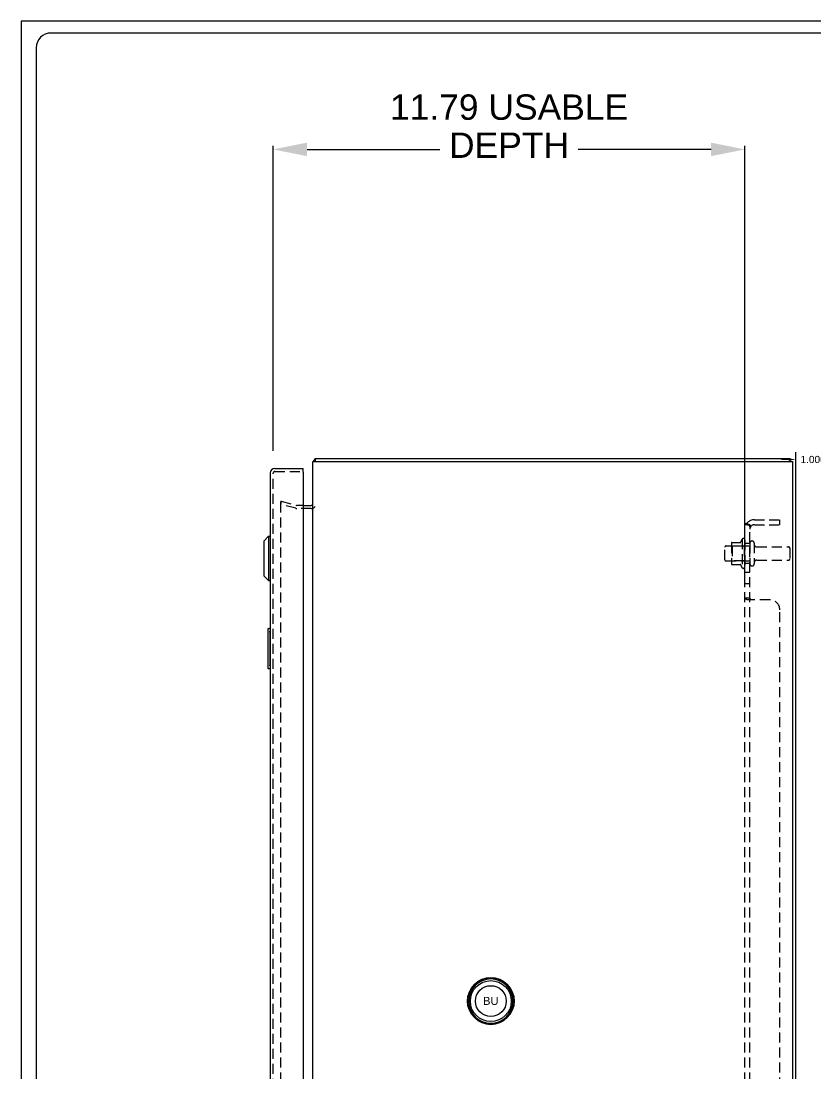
# Model space of a CAD drawing. Header units: inches. Extents: x 0 to 102, y 0 to 66.
# Drawn here: x 0 to 19.88, y 39.39 to 65.71 of the extents above; entities that cross this region are included whole.
import ezdxf
from ezdxf.enums import TextEntityAlignment as Align

# ---------------------------------------------------------------- set-up
doc = ezdxf.new("R2010")
doc.units = ezdxf.units.IN
doc.header["$MEASUREMENT"] = 0
doc.linetypes.add('HIDDEN', pattern=[0.375, 0.25, -0.125])
for name, color, linetype in [('DEFAULT_2', 8, 'HIDDEN'), ('DIMENSIONS', 7, 'Continuous'), ('DOOR_ASSEMBLY', 7, 'Continuous'), ('PMISC', 7, 'Continuous'), ('PSYMS', 7, 'Continuous'), ('SUBPANEL', 7, 'Continuous')]:
    doc.layers.add(name, color=color, linetype=linetype)
doc.styles.add('Fields', font='simplex.shx', dxfattribs={"height": 0.185})
doc.styles.get("Standard").update_dxf_attribs({"font": 'arial.ttf'})
doc.dimstyles.new('DIMSTYLE_1', dxfattribs={"dimtxt": 0.634328, "dimasz": 0.845771, "dimexe": 0.09, "dimexo": 0.07, "dimgap": 0.0375, "dimtad": 0, "dimtih": 1, "dimtoh": 1, "dimzin": 4, "dimdsep": 46, "dimtxsty": 'Standard', "dimblk": '_FILLED', "dimblk1": '_FILLED', "dimblk2": '_FILLED', "dimcen": 0.09, "dimadec": 3, "dimazin": 1, "dimtfac": 1, "dimtdec": 3, "dimtofl": 0, "dimtmove": 0, "dimatfit": 3, "dimldrblk": '_FILLED', "dimfxl": 1, "dimtolj": 1, "dimtzin": 4, "dimarcsym": 0})
doc.dimstyles.get("Standard").update_dxf_attribs({"dimtxt": 0.18, "dimasz": 0.18, "dimexe": 0.18, "dimexo": 0.0625, "dimgap": 0.09, "dimtad": 0, "dimtih": 1, "dimtoh": 1, "dimdec": 4, "dimzin": 0, "dimdsep": 46, "dimtxsty": 'Standard', "dimcen": 0.09, "dimadec": 0, "dimazin": 0, "dimtfac": 1, "dimtdec": 4, "dimtofl": 0, "dimtmove": 0, "dimatfit": 3, "dimfxl": 1, "dimtolj": 1, "dimtzin": 0, "dimarcsym": 0})

# ---------------------------------------------------------------- blocks, each defined once
blk = doc.blocks.new('RG_Master_Ver_4_2_2')
at = {"color": 3}
for p, q in [((34.0276, 21.856), (0.25, 21.856)), ((0.125, 21.7336), (0.125, 0.1939))]:
    blk.add_line(p, q, dxfattribs=at)
blk.add_lwpolyline([(0, -0.044), (34.25, -0.044), (34.25, 21.956), (0, 21.956)], close=True, dxfattribs=at)
blk.add_arc((0.25, 21.7336), 0.1224, 90, 180, dxfattribs=at)
at = {"style": 'Fields'}
for tag, p in [('DESCRIPTION_3', (13.1158, 1.307)), ('DRN_3', (15.4724, 1.307)), ('CHK_3', (16.5293, 1.307)), ('APP_3', (17.5522, 1.307)), ('DATE_3', (18.8294, 1.307)), ('CUSTOMER', (28.9966, 1.2135)), ('DRAWING_DESC', (32.2295, 1.2455)), ('DESCRIPTION_2', (13.1158, 0.9513)), ('DRN_2', (15.4724, 0.9513)), ('CHK_2', (16.5293, 0.9513)), ('APP_2', (17.5522, 0.9513)), ('DATE_2', (18.8294, 0.9513)), ('SIZE', (30.7145, 0.8944)), ('DRAWING_#', (32.125, 0.8944)), ('REV', (33.5429, 0.8944)), ('DESCRIPTION_1', (13.1158, 0.5956)), ('DRN_1', (15.4724, 0.5956)), ('CHK_1', (16.5293, 0.5956)), ('APP_1', (17.5522, 0.5956)), ('DATE_1', (18.8294, 0.5956)), ('PROJECT_#', (28.9813, 0.5809)), ('DRN_BY', (30.875, 0.5245)), ('CHK_BY', (31.7615, 0.5245)), ('APP_BY', (32.75, 0.5245)), ('SCALE', (33.6518, 0.5245)), ('PROJECT_NAME', (29.021, 0.1759)), ('SHEETNUM', (32.7527, 0.1759)), ('TTL_SHTS', (33.5471, 0.1759))]:
    blk.add_attdef(tag, text='', height=0.125, dxfattribs=at).set_placement(p, align=Align.CENTER)
at = {"style": 'Fields', "flags": 9}
blk.add_attdef('WD_TB', (9.9529, 0.1939), '', height=0.0638, dxfattribs=at)
blk = doc.blocks.new('*D6')
at = {"color": 0, "lineweight": -2, "transparency": 16777216}
for p, q in [((19.195, 54.75), (19.015, 54.75)), ((19.375, 19.1875), (19.375, 54.93)), ((20.375, 19.1875), (20.375, 54.93)), ((20.555, 54.75), (20.735, 54.75))]:
    blk.add_line(p, q, dxfattribs=at)
at = {"color": 0, "transparency": 16777216}
for points in [[(19.195, 54.78), (19.195, 54.72), (19.375, 54.75)], [(20.555, 54.78), (20.555, 54.72), (20.375, 54.75)]]:
    blk.add_solid(points, dxfattribs=at)
at = {"layer": 'Defpoints', "color": 0, "transparency": 16777216}
for p in [(19.375, 54.75), (19.375, 19.125), (20.375, 19.125)]:
    blk.add_point(p, dxfattribs=at)
at = {"color": 0, "transparency": 16777216, "insert": (19.875, 54.75), "char_height": 0.18, "attachment_point": 5}
blk.add_mtext('\\A1;1.0000', dxfattribs=at)
blk = doc.blocks.new('_FILLED')
at = {"color": 0, "linetype": 'ByBlock'}
blk.add_solid([(0, 0), (-1, 0.2), (-1, -0.2)], dxfattribs=at)
blk = doc.blocks.new('*D14')
at = {"layer": 'Defpoints', "color": 0, "linetype": 'Continuous', "transparency": 16777216}
for p in [(6.305, 62.5), (6.305, 54.9), (18.098, 51.736)]:
    blk.add_point(p, dxfattribs=at)
at = {"layer": 'DIMENSIONS', "color": 0, "linetype": 'Continuous', "lineweight": -2, "transparency": 16777216}
for p, q in [((6.305, 54.97), (6.305, 62.59)), ((7.151, 62.5), (10.474, 62.5)), ((17.253, 62.5), (13.929, 62.5)), ((18.098, 51.806), (18.098, 62.59))]:
    blk.add_line(p, q, dxfattribs=at)
at = {"layer": 'DIMENSIONS', "color": 0, "linetype": 'Continuous', "lineweight": -2, "transparency": 16777216, "xscale": 0.8457711443000001, "yscale": 0.8457711443000001, "zscale": 0.8457711443000001, "rotation": 180}
blk.add_blockref('_FILLED', (6.305, 62.5), dxfattribs=at)
at = {"layer": 'DIMENSIONS', "color": 0, "linetype": 'Continuous', "lineweight": -2, "transparency": 16777216, "xscale": 0.8457711443000001, "yscale": 0.8457711443000001, "zscale": 0.8457711443000001}
blk.add_blockref('_FILLED', (18.098, 62.5), dxfattribs=at)
at = {"layer": 'DIMENSIONS', "color": 0, "linetype": 'Continuous', "transparency": 16777216, "insert": (12.202, 63.874), "char_height": 0.63433, "width": 5.62974, "attachment_point": 2, "line_spacing_factor": 0.9}
blk.add_mtext('\\A1;11.79 USABLE\\PDEPTH', dxfattribs=at)
blk = doc.blocks.new('ABPFA010BU')
for radius in [0.583, 0.583, 0.512, 0.385]:
    blk.add_circle((0, -0.001, 0.393), radius)
at = {"extrusion": (-2.10942e-32, -3.44505e-16, -1)}
for radius in [0.583, 0.552]:
    blk.add_circle((0, -0.001, -0.393), radius, dxfattribs=at)
blk.add_attdef('COLOR', text='', height=0.2).set_placement((-0.001, -0.097), align=Align.CENTER)

msp = doc.modelspace()

# ---------------------------------------------------------------- linework, layer by layer
at = {"color": 7, "linetype": 'Continuous'}
for p, q in [((7.36131, 54.70179), (7.36131, 54.77679)), ((19.23531, 54.70179), (19.23531, 54.77679))]:
    msp.add_line(p, q, dxfattribs=at)
at = {"color": 3, "linetype": 'Continuous'}
for p, q in [((7.36131, 54.77679), (19.23531, 54.77679)), ((7.29831, 18.85179), (7.29831, 54.70179)), ((7.29831, 54.70179), (19.29831, 54.70179)), ((19.29831, 18.85179), (19.29831, 54.70179)), ((7.05531, 53.60179), (7.25631, 53.60179))]:
    msp.add_line(p, q, dxfattribs=at)
for points in [[(7.33619, 54.74597), (7.33771, 54.74752), (7.33918, 54.7493), (7.34061, 54.75128), (7.34198, 54.75343), (7.34332, 54.75569), (7.34461, 54.75801), (7.34707, 54.7626)], [(7.34707, 54.7626), (7.34827, 54.76479), (7.34946, 54.76685), (7.35062, 54.76873), (7.3518, 54.77047), (7.35309, 54.77213), (7.35441, 54.77357), (7.3557, 54.7747), (7.35697, 54.77557), (7.35819, 54.77617), (7.35933, 54.77655), (7.36038, 54.77674), (7.36131, 54.77679)]]:
    msp.add_lwpolyline(points, dxfattribs=at)
for centre, radius, start, end in [((7.41531, 54.65979), 0.117, 132.556918, 158.957849), ((7.25631, 53.64379), 0.042, 270, 0)]:
    msp.add_arc(centre, radius, start, end, dxfattribs=at)
at = {"layer": 'DEFAULT_2', "color": 8, "linetype": 'HIDDEN'}
for p, q in [((6.50509, 53.7061), (6.48568, 53.63366)), ((6.48578, 53.68111), (6.48568, 53.67909)), ((6.48568, 53.67909), (6.48568, 19.87449)), ((6.505, 53.69909), (6.50393, 53.69906)), ((6.50509, 53.7061), (6.89121, 53.60264)), ((6.8718, 53.5302), (6.48568, 53.63366)), ((7.05531, 53.60179), (6.89768, 53.60179)), ((7.25631, 53.52679), (6.89768, 53.52679)), ((17.76231, 52.65741), (17.76231, 52.14617)), ((17.77285, 52.67929), (18.0005, 52.67929)), ((18.02831, 52.75763), (18.02831, 52.04595)), ((18.09831, 52.73592), (18.09831, 52.06765)), ((18.22331, 52.65929), (18.22331, 52.14429)), ((18.33331, 52.65929), (18.33331, 52.14429)), ((17.59831, 52.24429), (17.59831, 52.55929)), ((17.62831, 52.58929), (18.22331, 52.58929)), ((17.78231, 52.58529), (17.76231, 52.60529)), ((17.78231, 52.58529), (17.78231, 52.21829)), ((18.07831, 52.58529), (17.78231, 52.58529)), ((18.07831, 52.58529), (18.09831, 52.60529)), ((18.07831, 52.58529), (18.07831, 52.21829)), ((18.39581, 52.56679), (19.19331, 52.56679)), ((19.22331, 52.53679), (19.22331, 52.26679)), ((17.62831, 52.21429), (18.22331, 52.21429)), ((17.78231, 52.21829), (17.76231, 52.19829)), ((17.77285, 52.12429), (18.00049, 52.12429)), ((18.07831, 52.21829), (17.78231, 52.21829)), ((18.07831, 52.21829), (18.09831, 52.19829)), ((18.39581, 52.23679), (19.19331, 52.23679))]:
    msp.add_line(p, q, dxfattribs=at)
for points in [[(6.50393, 53.69906), (6.50199, 53.69884), (6.50008, 53.69843), (6.49822, 53.69782), (6.49643, 53.69701), (6.49473, 53.69603), (6.49313, 53.69487), (6.49165, 53.69355), (6.49031, 53.69208), (6.48912, 53.69048), (6.48809, 53.68877), (6.48724, 53.68695), (6.48656, 53.68506), (6.48607, 53.6831), (6.48578, 53.68111)], [(6.50974, 53.69848), (6.50781, 53.69887), (6.50588, 53.69907), (6.505, 53.69909)]]:
    msp.add_lwpolyline(points, dxfattribs=at)
for centre, radius, start, end in [((6.89768, 53.62679), 0.1, 255, 270), ((6.89768, 53.62679), 0.025, 255, 270), ((7.25631, 53.64379), 0.117, 270, 326.900175), ((17.90352, 52.65741), 0.1412, 174.791949, 180), ((17.77285, 52.66929), 0.01, 90, 174.80617), ((17.98178, 52.68929), 0.01, 270, 336.032072), ((18.62849, 52.40179), 0.69774, 149.336868, 156.032072), ((18.05995, 52.73592), 0.03836, 0, 145.550335), ((18.27831, 52.65929), 0.055, 0, 180), ((18.39581, 52.62929), 0.0625, 180, 270), ((17.62831, 52.55929), 0.03, 90, 180), ((19.19331, 52.53679), 0.03, 0, 90), ((17.62831, 52.24429), 0.03, 180, 270), ((17.90352, 52.14617), 0.1412, 180, 185.208051), ((17.77285, 52.13429), 0.01, 185.19383, 270), ((17.98178, 52.11429), 0.01, 23.967928, 90), ((18.62849, 52.40179), 0.69774, 203.967928, 210.663132), ((18.27831, 52.14429), 0.055, 180, 0), ((18.39581, 52.17429), 0.0625, 90, 180), ((19.19331, 52.26679), 0.03, 270, 0), ((18.05995, 52.06765), 0.03836, 214.449665, 0)]:
    msp.add_arc(centre, radius, start, end, dxfattribs=at)
at = {"layer": 'DOOR_ASSEMBLY', "color": 3, "linetype": 'Continuous'}
for p, q in [((6.34731, 54.52679), (7.05531, 54.52679)), ((6.23031, 54.40979), (6.23031, 19.14379)), ((7.05531, 54.43679), (7.05531, 19.11679))]:
    msp.add_line(p, q, dxfattribs=at)
at = {"layer": 'DOOR_ASSEMBLY', "color": 7, "linetype": 'Continuous'}
for p, q in [((7.05531, 54.45179), (7.05531, 54.52679)), ((7.05531, 54.45179), (7.04031, 54.45179)), ((6.07283, 52.71286), (6.19094, 52.83097)), ((6.07283, 52.71285), (6.07283, 51.84672)), ((6.19094, 52.83097), (6.19094, 51.72861)), ((6.19094, 52.83097), (6.23031, 52.83097)), ((6.07283, 51.84672), (6.19094, 51.72861)), ((6.19094, 51.72861), (6.23031, 51.72861)), ((6.18531, 50.52679), (6.23031, 50.52679)), ((6.17031, 50.51179), (6.17031, 49.54179)), ((6.21698, 50.42679), (6.21698, 49.62679)), ((6.18531, 49.52679), (6.23031, 49.52679))]:
    msp.add_line(p, q, dxfattribs=at)
at = {"layer": 'DOOR_ASSEMBLY', "color": 8, "linetype": 'HIDDEN'}
for p, q in [((6.30531, 19.14379), (6.30531, 54.40979)), ((6.34731, 54.45179), (7.04031, 54.45179))]:
    msp.add_line(p, q, dxfattribs=at)
at = {"layer": 'DOOR_ASSEMBLY', "color": 7, "linetype": 'Continuous'}
for points in [[(6.21531, 50.46296), (6.2158, 50.45728), (6.21621, 50.45143), (6.21654, 50.44543), (6.21678, 50.43932), (6.21693, 50.43309), (6.21698, 50.42679)], [(6.21698, 49.62679), (6.21693, 49.62049), (6.21678, 49.61427), (6.21654, 49.60815), (6.21621, 49.60216), (6.2158, 49.5963), (6.21531, 49.59062)]]:
    msp.add_lwpolyline(points, dxfattribs=at)
at = {"layer": 'DOOR_ASSEMBLY', "color": 3, "linetype": 'Continuous'}
for centre, radius, start, end in [((6.34731, 54.40979), 0.117, 90, 180), ((7.04031, 54.43679), 0.015, 0, 90)]:
    msp.add_arc(centre, radius, start, end, dxfattribs=at)
at = {"layer": 'DOOR_ASSEMBLY', "color": 8, "linetype": 'HIDDEN'}
msp.add_arc((6.34731, 54.40979), 0.042, 90, 180, dxfattribs=at)
at = {"layer": 'DOOR_ASSEMBLY', "color": 7, "linetype": 'Continuous'}
for centre, start, end in [((6.18531, 50.51179), 90, 180), ((6.21531, 50.51179), 0, 90), ((6.18531, 49.54179), 180, 270), ((6.21531, 49.54179), 270, 0)]:
    msp.add_arc(centre, 0.015, start, end, dxfattribs=at)
at = {"layer": 'SUBPANEL', "color": 8, "linetype": 'HIDDEN'}
for p, q in [((18.15227, 53.15908), (18.24881, 53.07968)), ((18.33531, 53.24554), (18.97331, 53.24554)), ((18.97331, 53.12054), (18.97331, 53.24554)), ((18.09831, 20.43304), (18.09831, 53.12054)), ((18.22331, 53.12054), (18.09831, 53.12054)), ((18.17392, 53.11881), (18.17517, 53.11852)), ((18.17517, 53.11852), (18.17645, 53.11822)), ((18.17645, 53.11822), (18.17775, 53.11789)), ((18.17775, 53.11789), (18.17909, 53.11755)), ((18.17909, 53.11755), (18.18044, 53.11719)), ((18.18044, 53.11719), (18.18182, 53.11681)), ((18.18182, 53.11681), (18.18322, 53.11642)), ((18.18322, 53.11642), (18.18464, 53.116)), ((18.18464, 53.116), (18.18609, 53.11557)), ((18.18609, 53.11557), (18.18757, 53.11511)), ((18.18757, 53.11511), (18.18907, 53.11464)), ((18.18907, 53.11464), (18.1906, 53.11414)), ((18.1906, 53.11414), (18.19216, 53.11362)), ((18.19216, 53.11362), (18.19375, 53.11307)), ((18.19375, 53.11307), (18.19537, 53.1125)), ((18.19537, 53.1125), (18.19703, 53.1119)), ((18.20966, 53.10679), (18.21117, 53.10611)), ((18.21117, 53.10611), (18.21263, 53.10544)), ((18.22331, 20.43304), (18.22331, 53.12054)), ((18.33531, 53.12054), (18.97331, 53.12054)), ((18.22331, 52.65179), (18.09831, 52.65179)), ((18.22331, 52.15179), (18.09831, 52.15179)), ((18.22331, 51.92357), (18.09831, 51.92357)), ((18.22331, 51.64257), (18.09831, 51.64257)), ((18.22331, 51.28089), (18.09831, 51.28089)), ((18.11177, 51.26543), (18.10907, 51.26697)), ((18.1505, 51.24694), (18.14843, 51.24836)), ((18.15227, 51.24554), (18.1505, 51.24694)), ((18.72331, 51.24554), (18.15227, 51.24554)), ((18.24883, 51.2531), (18.24831, 51.25451)), ((18.24935, 51.25023), (18.24918, 51.25168)), ((18.97331, 22.55804), (18.97331, 50.99554))]:
    msp.add_line(p, q, dxfattribs=at)
for points in [[(18.15227, 53.15908), (18.1505, 53.15714), (18.14843, 53.15524), (18.14604, 53.15338), (18.14337, 53.15158), (18.14044, 53.14984), (18.1373, 53.14817), (18.13401, 53.14655), (18.13064, 53.145), (18.12728, 53.14352), (18.12068, 53.14065)], [(18.12068, 53.14065), (18.11752, 53.13923), (18.11457, 53.13784), (18.11177, 53.13641), (18.10907, 53.13489), (18.10657, 53.13329), (18.10431, 53.13158), (18.10241, 53.12983), (18.10094, 53.1281), (18.09984, 53.12641), (18.09908, 53.12477), (18.09861, 53.12322), (18.09838, 53.1218), (18.09831, 53.12054)], [(18.167, 53.12054), (18.16647, 53.12054), (18.16596, 53.12055), (18.16548, 53.12056), (18.16503, 53.12057), (18.16461, 53.12058), (18.16425, 53.1206), (18.16395, 53.12061), (18.16372, 53.12063), (18.16359, 53.12063), (18.16355, 53.12064)], [(18.16355, 53.12064), (18.16361, 53.12063), (18.16375, 53.12062), (18.16398, 53.12059), (18.16427, 53.12056), (18.16463, 53.12052), (18.16503, 53.12046), (18.16547, 53.1204), (18.16595, 53.12033), (18.16644, 53.12026), (18.16696, 53.12018), (18.16749, 53.12009), (18.16804, 53.11999), (18.16859, 53.1199), (18.16916, 53.11979), (18.16973, 53.11968), (18.17031, 53.11957), (18.1709, 53.11945), (18.17149, 53.11933), (18.17209, 53.11921), (18.17269, 53.11908), (18.1733, 53.11895), (18.17392, 53.11881)], [(18.19703, 53.1119), (18.19872, 53.11127), (18.19958, 53.11095), (18.20045, 53.11062), (18.20131, 53.11028), (18.20218, 53.10994), (18.20305, 53.10959), (18.20391, 53.10924), (18.20477, 53.10889), (18.20562, 53.10853), (18.20646, 53.10818), (18.20728, 53.10783), (18.20809, 53.10748), (18.20889, 53.10713), (18.20966, 53.10679)], [(18.21263, 53.10544), (18.21404, 53.10478), (18.21473, 53.10445), (18.21541, 53.10412), (18.21608, 53.10379), (18.21674, 53.10346), (18.21739, 53.10313), (18.21804, 53.10281), (18.21867, 53.10248), (18.2193, 53.10216), (18.21991, 53.10184), (18.22051, 53.10152), (18.22111, 53.1012), (18.22169, 53.10088), (18.22226, 53.10057), (18.22282, 53.10025), (18.22337, 53.09994), (18.2239, 53.09964), (18.22442, 53.09934), (18.22492, 53.09904), (18.2254, 53.09876), (18.22585, 53.09848), (18.22625, 53.09823), (18.22662, 53.09801), (18.22692, 53.09781), (18.22715, 53.09766), (18.2273, 53.09756)], [(18.23799, 53.09673), (18.23617, 53.0987), (18.23434, 53.10074), (18.23254, 53.10281), (18.23078, 53.10495), (18.22905, 53.10719), (18.22749, 53.10944), (18.22616, 53.1116), (18.22508, 53.11366), (18.22427, 53.11561), (18.22372, 53.11742), (18.22341, 53.11906), (18.22331, 53.12054)], [(18.2273, 53.09756), (18.22736, 53.09752), (18.22734, 53.09754), (18.22724, 53.0976), (18.22709, 53.09771), (18.22688, 53.09787), (18.22662, 53.09806), (18.22633, 53.09827), (18.226, 53.09852), (18.22565, 53.09879), (18.22528, 53.09907), (18.22489, 53.09938), (18.22449, 53.0997), (18.22407, 53.10004), (18.22364, 53.10039)], [(18.24881, 53.07968), (18.24917, 53.08027), (18.24935, 53.08095), (18.24935, 53.0817), (18.24918, 53.08253), (18.24883, 53.08345), (18.24831, 53.08447), (18.2476, 53.08562), (18.24668, 53.0869), (18.24553, 53.08836), (18.24421, 53.08992), (18.24285, 53.09146), (18.24137, 53.09307), (18.23799, 53.09673)], [(18.09861, 51.27841), (18.09838, 51.27972), (18.09831, 51.28089)], [(18.10907, 51.26697), (18.10657, 51.2686), (18.10431, 51.27031), (18.10241, 51.27205), (18.10094, 51.27374), (18.09984, 51.27538), (18.09908, 51.27695), (18.09861, 51.27841), (18.09838, 51.27972), (18.09831, 51.28089)], [(18.10657, 51.2686), (18.10431, 51.27031), (18.10241, 51.27205), (18.10093, 51.27374)], [(18.11752, 51.26256), (18.11457, 51.26397), (18.11177, 51.26542)], [(18.13063, 51.25693), (18.12395, 51.25972), (18.12068, 51.26113), (18.11752, 51.26256)], [(18.14843, 51.24836), (18.14604, 51.24979), (18.14337, 51.25122), (18.14044, 51.25265), (18.1373, 51.25408), (18.13401, 51.25551), (18.13063, 51.25693)], [(18.22372, 51.27835), (18.22341, 51.27964), (18.22331, 51.28089)], [(18.22905, 51.27154), (18.22749, 51.27292), (18.22616, 51.27428), (18.22508, 51.27565), (18.22427, 51.27701), (18.22372, 51.27835), (18.22341, 51.27964), (18.22331, 51.28089)], [(18.24668, 51.25733), (18.24553, 51.25877), (18.24421, 51.26016), (18.24285, 51.26141), (18.24137, 51.26264), (18.23973, 51.26389), (18.23799, 51.26515), (18.23617, 51.26641), (18.23434, 51.26767), (18.23254, 51.26892), (18.23078, 51.27019), (18.22905, 51.27154), (18.22749, 51.27292), (18.22616, 51.27429)], [(18.24881, 51.24554), (18.24917, 51.24716), (18.24935, 51.24873), (18.24935, 51.25023), (18.24918, 51.25168), (18.24883, 51.2531), (18.24831, 51.25451), (18.2476, 51.25592), (18.24668, 51.25733), (18.24553, 51.25877), (18.24421, 51.26016), (18.24284, 51.26141), (18.24137, 51.26264)], [(18.24881, 51.24554), (18.24917, 51.24716), (18.24935, 51.24873)]]:
    msp.add_lwpolyline(points, dxfattribs=at)
for centre, radius, start, end in [((18.33531, 53.00854), 0.237, 90, 180), ((18.33531, 53.00854), 0.112, 90, 180), ((18.72331, 50.99554), 0.25, 0, 90)]:
    msp.add_arc(centre, radius, start, end, dxfattribs=at)

# ---------------------------------------------------------------- block references
at = {"xscale": 2.992700729927007, "yscale": 2.992700729927007, "zscale": 2.992700729927007}
msp.add_blockref('RG_Master_Ver_4_2_2', (0, 0), dxfattribs=at)
at = {"layer": 'PSYMS'}
ref = msp.add_blockref('ABPFA010BU', (11.74657, 41.21662), dxfattribs=at)
ref.add_attrib('COLOR', 'BU', dxfattribs={"layer": 'PMISC', "height": 0.2}).set_placement((11.74564, 41.11945), align=Align.CENTER)

# ---------------------------------------------------------------- dimensions: what is measured, and where the dimension line sits
dim = msp.add_linear_dim(base=(19.375, 54.75), p1=(20.375, 19.125), p2=(19.375, 19.125), dimstyle='Standard')
dim.commit()
dim.dimension.update_dxf_attribs({"geometry": '*D6', "text_midpoint": (19.875, 54.75), "dimtype": 160})
at = {"layer": 'DIMENSIONS', "color": 2, "linetype": 'Continuous'}
dim = msp.add_linear_dim(base=(6.30531, 62.5), p1=(18.09831, 51.73554), p2=(6.30531, 54.89979), angle=180, text='<> USABLE\\PDEPTH', dimstyle='DIMSTYLE_1', dxfattribs=at)
dim.commit()
dim.dimension.update_dxf_attribs({"geometry": '*D14', "text_midpoint": (12.20181, 62.5), "dimtype": 160})

doc.saveas('drawing.dxf')
